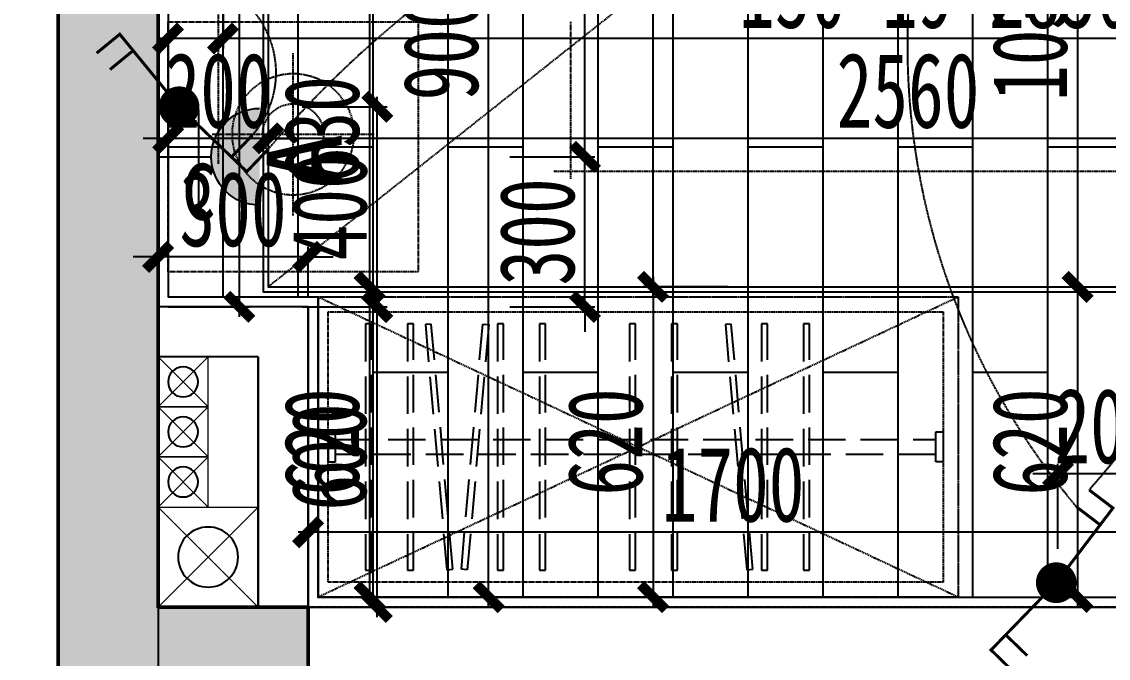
# Model space of a CAD drawing. Extents: x -255202 to 66368, y -6372500 to 603.
# Drawn here: x 58272 to 60446, y -3257189 to -3255917 of the extents above; entities that cross this region are included whole.
import ezdxf
from ezdxf.enums import TextEntityAlignment as Align

# ---------------------------------------------------------------- set-up
doc = ezdxf.new("R2010")
doc.units = 0
doc.header["$LTSCALE"] = 10
doc.header["$MEASUREMENT"] = 0
for name, pattern in [('$0$DASH', [0.35, 0.25, -0.1]), ('4-L5四联排模板图-3.000$0$HIDDEN', [0.375, 0.25, -0.125]), ('__DASH', [0.35, 0.25, -0.1]), ('CONTINOUS', [0]), ('DASH', [0.35, 0.25, -0.1]), ('HIDDEN', [0.375, 0.25, -0.125])]:
    doc.linetypes.add(name, pattern=pattern)
for name, color, linetype, lineweight in [('4-L四联排墙柱-0.050~屋面sc$0$G1-Hatch_T-WALL', 253, 'Continuous', 13), ('5-L8五联排-墙柱-6.000~-0.050sc$0$G2-Wall', 61, 'Continuous', 50), ('改BL1~2D$0$GPS-辅助', 252, 'Continuous', 18)]:
    doc.layers.add(name, color=color, linetype=linetype, lineweight=lineweight)
for name, color, linetype in [('A-HACH（图案填充）', 8, 'Continuous'), ('A-WALL-stru（结构墙柱）', 10, 'Continuous'), ('A-WALL（砌体墙）', 7, 'Continuous'), ('A-墙体完成面', 15, 'Continuous'), ('A-建筑墙体', 255, 'Continuous'), ('D-地面材料', 250, 'Continuous'), ('DIM-地面材质放线', 149, 'Continuous'), ('DIM-开关定位', 149, 'Continuous'), ('DIM-插座定位', 146, 'Continuous'), ('DIM-灯具定位', 149, 'Continuous'), ('DIM_LEAD', 3, 'Continuous'), ('E-开关示意', 34, 'Continuous'), ('E-插座示意', 34, 'Continuous'), ('G-BEAM', 4, 'DASH'), ('G-BEAM_CON', 4, 'Continuous'), ('G-WALL', 50, 'Continuous'), ('G-WALL_HATCH', 33, 'Continuous'), ('J-平面活动家具', 33, 'HIDDEN'), ('J-活动全高家具', 33, 'Continuous'), ('T-天花造型', 45, 'Continuous'), ('墙体定位图', 7, 'Continuous'), ('天花布置图', 7, 'Continuous'), ('改BL1~2D$0$A-EQU-water(水留洞及注释)', 140, 'Continuous')]:
    doc.layers.add(name, color=color, linetype=linetype)
doc.layers.add('改BL1~2D$0$-GPS-辅助', color=252, linetype='Continuous', lineweight=18, plot=False)
doc.styles.add('宋体', font='', dxfattribs={"width": 0.8})
doc.styles.add('样式222', font='', dxfattribs={"width": 0.7})
doc.styles.get('宋体').set_extended_font_data('STXihei')
doc.styles.get('样式222').set_extended_font_data('STXihei')
doc.dimstyles.new('DK-50', dxfattribs={"dimscale": 50, "dimtxt": 3, "dimasz": 1, "dimexe": 0.4, "dimexo": 0.4, "dimgap": 0.4, "dimtad": 1, "dimtoh": 1, "dimdec": 0, "dimrnd": 5, "dimdsep": 46, "dimtxsty": '样式222', "dimblk": 'ARCHTICK', "dimcen": 3, "dimdle": 0.4, "dimclrd": 149, "dimclre": 149, "dimclrt": 149, "dimadec": 0, "dimazin": 0, "dimtfac": 1, "dimtdec": 0, "dimtix": 1, "dimtmove": 2, "dimatfit": 3, "dimldrblk": 'ARCHTICK', "dimfxl": 3, "dimfxlon": 1, "dimtvp": 1, "dimtolj": 1, "dimtzin": 0, "dimarcsym": 0})

# ---------------------------------------------------------------- blocks, each defined once
blk = doc.blocks.new('_ArchTick')
at = {"color": 0, "linetype": 'ByBlock', "const_width": 0.4}
blk.add_lwpolyline([(-0.5, -0.5), (0.5, 0.5)], dxfattribs=at)
blk = doc.blocks.new('*D115')
at = {"layer": 'Defpoints', "color": 0, "transparency": 16777216}
for p in [(58545.1, -3256187), (59398.8, -3256187), (58845.1, -3256487)]:
    blk.add_point(p, dxfattribs=at)
at = {"layer": 'DIM-插座定位', "color": 149, "lineweight": -2, "transparency": 16777216}
for p, q in [((59398.8, -3256187), (59398.8, -3256137)), ((59248.8, -3256187), (59418.8, -3256187)), ((59398.8, -3256487), (59398.8, -3256187)), ((59248.8, -3256487), (59418.8, -3256487)), ((59398.8, -3256487), (59398.8, -3256537))]:
    blk.add_line(p, q, dxfattribs=at)
at = {"layer": 'DIM-插座定位', "color": 149, "lineweight": -2, "transparency": 16777216, "xscale": 50, "yscale": 50, "zscale": 50}
for p, rotation in [((59398.8, -3256187), 270), ((59398.8, -3256487), 90)]:
    blk.add_blockref('_ArchTick', p, dxfattribs=dict(at, rotation=rotation))
at = {"layer": 'DIM-插座定位', "color": 149, "transparency": 16777216, "insert": (59303.8, -3256337), "char_height": 150, "attachment_point": 5, "rotation": 90, "style": '样式222'}
blk.add_mtext('\\A1;300', dxfattribs=at)
blk = doc.blocks.new('*D116')
at = {"layer": 'Defpoints', "color": 0, "transparency": 16777216}
for p in [(58545.1, -3254087), (59398.8, -3254087), (58545.1, -3256187)]:
    blk.add_point(p, dxfattribs=at)
at = {"layer": 'DIM-插座定位', "color": 149, "lineweight": -2, "transparency": 16777216}
for p, q in [((59398.8, -3256207), (59398.8, -3254067)), ((59248.8, -3254087), (59418.8, -3254087)), ((59248.8, -3256187), (59418.8, -3256187))]:
    blk.add_line(p, q, dxfattribs=at)
at = {"layer": 'DIM-插座定位', "color": 149, "lineweight": -2, "transparency": 16777216, "xscale": 50, "yscale": 50, "zscale": 50}
for p, rotation in [((59398.8, -3254087), 90), ((59398.8, -3256187), 270)]:
    blk.add_blockref('_ArchTick', p, dxfattribs=dict(at, rotation=rotation))
at = {"layer": 'DIM-插座定位', "color": 149, "transparency": 16777216, "insert": (59303.8, -3255137), "char_height": 150, "attachment_point": 5, "rotation": 90, "style": '样式222'}
blk.add_mtext('\\A1;2100', dxfattribs=at)
blk = doc.blocks.new('A$C575336CE')
h = blk.add_hatch(color=0)
edge = h.paths.add_edge_path()
edge.add_line((1.41, 90.28), (87.41, 90.28))
edge.add_ellipse((44.41, 90.28), major_axis=(-30.41, 30.41), ratio=1, start_angle=45, end_angle=225, ccw=False)
at = {"color": 0}
for p, q in [((44.41, 0), (44.41, 47.28)), ((0, 36.19), (86, 36.19))]:
    blk.add_line(p, q, dxfattribs=at)
blk.add_arc((44.41, 90.28), 43, 180, 0, dxfattribs=at)
at = {"color": 0, "style": '宋体'}
blk.add_attdef('S', text='', height=84, dxfattribs=at).set_placement((102.58, 76.12), align=Align.BOTTOM_CENTER)
blk = doc.blocks.new('A$C74114AF8')
at = {"layer": 'A-HACH（图案填充）'}
blk.add_hatch(color=256, dxfattribs=at).paths.add_polyline_path([(6000, 8100), (6000, 10200), (5800, 10200), (5800, 8100), (5800, 8100), (5800, 7900), (6300, 7900), (6300, 8100)])
at = {"layer": 'A-WALL-stru（结构墙柱）', "color": 0}
for p, q in [((5800, 10200), (5800, 8100)), ((6000, 8100), (6000, 10200)), ((6300, 8100), (6000, 8100)), ((6300, 7900), (6300, 8100))]:
    blk.add_line(p, q, dxfattribs=at)
blk = doc.blocks.new('*U23')
at = {"layer": 'J-活动全高家具', "linetype": 'ByBlock', "ltscale": 25}
for points in [[(62.5, -205), (72.5, -205), (72.5, 205), (62.5, 205)], [(132.5, -205), (142.5, -205), (142.5, 205), (132.5, 205)], [(197.9, -204.7), (207.8, -203.8), (172.1, 204.7), (162.2, 203.8)], [(232.1, -204.7), (222.2, -203.8), (257.9, 204.7), (267.8, 203.8)], [(282.5, -205), (292.5, -205), (292.5, 205), (282.5, 205)], [(352.5, -205), (362.5, -205), (362.5, 205), (352.5, 205)], [(502.5, -205), (512.5, -205), (512.5, 205), (502.5, 205)], [(572.5, -205), (582.5, -205), (582.5, 205), (572.5, 205)], [(697.9, -204.7), (707.8, -203.8), (672.1, 204.7), (662.2, 203.8)], [(722.5, -205), (732.5, -205), (732.5, 205), (722.5, 205)], [(792.5, -205), (802.5, -205), (802.5, 205), (792.5, 205)], [(0, -25), (12.5, -25), (12.5, 25), (0, 25)], [(1025.5, -25), (1013, -25), (1013, 25), (1025.5, 25)]]:
    blk.add_lwpolyline(points, close=True, dxfattribs=at)
for points in [[(12.5, 12.5), (1013, 12.5)], [(1013, -12.5), (12.5, -12.5)]]:
    blk.add_lwpolyline(points, dxfattribs=at)
blk = doc.blocks.new('*D320')
at = {"layer": 'Defpoints', "color": 0, "transparency": 16777216}
for p in [(60345.1, -3256820.8), (60545.1, -3257087), (60345.1, -3257187)]:
    blk.add_point(p, dxfattribs=at)
at = {"layer": 'DIM-开关定位', "color": 149, "lineweight": -2, "transparency": 16777216}
for p, q in [((60345.1, -3256820.8), (60295.1, -3256820.8)), ((60345.1, -3256970.8), (60345.1, -3256800.8)), ((60545.1, -3256820.8), (60345.1, -3256820.8)), ((60545.1, -3256970.8), (60545.1, -3256800.8)), ((60545.1, -3256820.8), (60595.1, -3256820.8))]:
    blk.add_line(p, q, dxfattribs=at)
at = {"layer": 'DIM-开关定位', "color": 149, "lineweight": -2, "transparency": 16777216, "xscale": 50, "yscale": 50, "zscale": 50}
blk.add_blockref('_ArchTick', (60345.1, -3256820.8), dxfattribs=at)
at = {"layer": 'DIM-开关定位', "color": 149, "lineweight": -2, "transparency": 16777216, "xscale": 50, "yscale": 50, "zscale": 50, "rotation": 180}
blk.add_blockref('_ArchTick', (60545.1, -3256820.8), dxfattribs=at)
at = {"layer": 'DIM-开关定位', "color": 149, "transparency": 16777216, "insert": (60445.1, -3256725.8), "char_height": 150, "attachment_point": 5, "style": '样式222'}
blk.add_mtext('\\A1;200', dxfattribs=at)
blk = doc.blocks.new('fgdgdgd')
at = {"layer": '4-L四联排墙柱-0.050~屋面sc$0$G1-Hatch_T-WALL', "linetype": 'CONTINOUS'}
h = blk.add_hatch(color=256, dxfattribs=at)
h.dxf.hatch_style = 1
h.paths.add_polyline_path([(161852.6, 67024.8), (162152.6, 67024.8), (162152.6, 67224.8), (161852.6, 67224.8), (161852.6, 69324.8), (161652.6, 69324.8), (161652.6, 67224.8), (161652.6, 67224.8), (161652.6, 67024.8)])
at = {"layer": 'G-WALL_HATCH'}
h = blk.add_hatch(color=256, dxfattribs=at)
h.dxf.hatch_style = 1
h.paths.add_polyline_path([(161852.6, 67024.8), (162152.6, 67024.8), (162152.6, 67224.8), (161852.6, 67224.8), (161852.6, 69324.8), (161652.6, 69324.8), (161652.6, 67224.8), (161652.6, 67224.8), (161652.6, 67024.8)])
at = {"layer": '5-L8五联排-墙柱-6.000~-0.050sc$0$G2-Wall'}
blk.add_lwpolyline([(161852.6, 67024.8), (162152.6, 67024.8), (162152.6, 67224.8), (161852.6, 67224.8), (161852.6, 69324.8), (161652.6, 69324.8), (161652.6, 67224.8), (161652.6, 67224.8), (161652.6, 67024.8)], close=True, dxfattribs=at)
at = {"layer": 'G-BEAM'}
blk.add_line((167452.6, 67224.8), (162152.6, 67224.8), dxfattribs=at)
at = {"layer": 'G-WALL'}
blk.add_lwpolyline([(161852.6, 67024.8), (162152.6, 67024.8), (162152.6, 67224.8), (161852.6, 67224.8), (161852.6, 69324.8), (161652.6, 69324.8), (161652.6, 67224.8), (161652.6, 67224.8), (161652.6, 67024.8)], close=True, dxfattribs=at)
blk = doc.blocks.new('*D403')
at = {"layer": 'Defpoints', "color": 0, "transparency": 16777216}
for p in [(58655.1, -3255818.1), (58818, -3256447), (58968, -3256447)]:
    blk.add_point(p, dxfattribs=at)
at = {"layer": 'DIM-灯具定位', "color": 149, "lineweight": -2, "transparency": 16777216}
for p, q in [((58968, -3255798.1), (58968, -3256467)), ((58818, -3255818.1), (58988, -3255818.1)), ((58838, -3256447), (58988, -3256447))]:
    blk.add_line(p, q, dxfattribs=at)
at = {"layer": 'DIM-灯具定位', "color": 149, "lineweight": -2, "transparency": 16777216, "xscale": 50, "yscale": 50, "zscale": 50}
for p, rotation in [((58968, -3255818.1), 90), ((58968, -3256447), 270)]:
    blk.add_blockref('_ArchTick', p, dxfattribs=dict(at, rotation=rotation))
at = {"layer": 'DIM-灯具定位', "color": 149, "transparency": 16777216, "insert": (58873, -3256132.6), "char_height": 150, "attachment_point": 5, "rotation": 90, "style": '样式222'}
blk.add_mtext('\\A1;630', dxfattribs=at)
blk = doc.blocks.new('*D404')
at = {"layer": 'Defpoints', "color": 0, "transparency": 16777216}
for p in [(58818, -3256447), (58864.9, -3257067), (58968, -3257067)]:
    blk.add_point(p, dxfattribs=at)
at = {"layer": 'DIM-灯具定位', "color": 149, "lineweight": -2, "transparency": 16777216}
for p, q in [((58968, -3256427), (58968, -3257087)), ((58838, -3256447), (58988, -3256447)), ((58884.9, -3257067), (58988, -3257067))]:
    blk.add_line(p, q, dxfattribs=at)
at = {"layer": 'DIM-灯具定位', "color": 149, "lineweight": -2, "transparency": 16777216, "xscale": 50, "yscale": 50, "zscale": 50}
for p, rotation in [((58968, -3256447), 90), ((58968, -3257067), 270)]:
    blk.add_blockref('_ArchTick', p, dxfattribs=dict(at, rotation=rotation))
at = {"layer": 'DIM-灯具定位', "color": 149, "transparency": 16777216, "insert": (58873, -3256757), "char_height": 150, "attachment_point": 5, "rotation": 90, "style": '样式222'}
blk.add_mtext('\\A1;620', dxfattribs=at)
blk = doc.blocks.new('*D406')
at = {"layer": 'Defpoints', "color": 0, "transparency": 16777216}
for p in [(60032.3, -3255418.1), (60032.3, -3256447), (60384.2, -3256447)]:
    blk.add_point(p, dxfattribs=at)
at = {"layer": 'DIM-灯具定位', "color": 149, "lineweight": -2, "transparency": 16777216}
for p, q in [((60384.2, -3255398.1), (60384.2, -3256467)), ((60234.2, -3255418.1), (60404.2, -3255418.1)), ((60234.2, -3256447), (60404.2, -3256447))]:
    blk.add_line(p, q, dxfattribs=at)
at = {"layer": 'DIM-灯具定位', "color": 149, "lineweight": -2, "transparency": 16777216, "xscale": 50, "yscale": 50, "zscale": 50}
for p, rotation in [((60384.2, -3255418.1), 90), ((60384.2, -3256447), 270)]:
    blk.add_blockref('_ArchTick', p, dxfattribs=dict(at, rotation=rotation))
at = {"layer": 'DIM-灯具定位', "color": 149, "transparency": 16777216, "insert": (60289.2, -3255932.6), "char_height": 150, "attachment_point": 5, "rotation": 90, "style": '样式222'}
blk.add_mtext('\\A1;1030', dxfattribs=at)
blk = doc.blocks.new('*D407')
at = {"layer": 'Defpoints', "color": 0, "transparency": 16777216}
for p in [(60032.3, -3256447), (60227.3, -3257067), (60384.2, -3257067)]:
    blk.add_point(p, dxfattribs=at)
at = {"layer": 'DIM-灯具定位', "color": 149, "lineweight": -2, "transparency": 16777216}
for p, q in [((60384.2, -3256427), (60384.2, -3257087)), ((60234.2, -3256447), (60404.2, -3256447)), ((60247.3, -3257067), (60404.2, -3257067))]:
    blk.add_line(p, q, dxfattribs=at)
at = {"layer": 'DIM-灯具定位', "color": 149, "lineweight": -2, "transparency": 16777216, "xscale": 50, "yscale": 50, "zscale": 50}
for p, rotation in [((60384.2, -3256447), 90), ((60384.2, -3257067), 270)]:
    blk.add_blockref('_ArchTick', p, dxfattribs=dict(at, rotation=rotation))
at = {"layer": 'DIM-灯具定位', "color": 149, "transparency": 16777216, "insert": (60289.2, -3256757), "char_height": 150, "attachment_point": 5, "rotation": 90, "style": '样式222'}
blk.add_mtext('\\A1;620', dxfattribs=at)
blk = doc.blocks.new('*U194')
at = {"color": 0, "const_width": 0.15}
for points in [[(0, 0.783), (0, 4.692), (1.496, 4.692)], [(0, 3.634), (1.496, 3.634)]]:
    blk.add_lwpolyline(points, dxfattribs=at)
at = {"const_width": 1.019}
blk.add_lwpolyline([(0, -0.51, 1), (0, 0.51, 1)], format="xyb", close=True, dxfattribs=at)
blk = doc.blocks.new('*D418')
at = {"layer": 'Defpoints', "color": 0, "transparency": 16777216}
for p in [(58272.3, -3256087), (58983.5, -3256087), (58672.3, -3256487)]:
    blk.add_point(p, dxfattribs=at)
at = {"layer": 'DIM-开关定位', "color": 149, "lineweight": -2, "transparency": 16777216}
for p, q in [((58983.5, -3256507), (58983.5, -3256067)), ((58833.5, -3256087), (59003.5, -3256087)), ((58833.5, -3256487), (59003.5, -3256487))]:
    blk.add_line(p, q, dxfattribs=at)
at = {"layer": 'DIM-开关定位', "color": 149, "lineweight": -2, "transparency": 16777216, "xscale": 50, "yscale": 50, "zscale": 50}
for p, rotation in [((58983.5, -3256087), 90), ((58983.5, -3256487), 270)]:
    blk.add_blockref('_ArchTick', p, dxfattribs=dict(at, rotation=rotation))
at = {"layer": 'DIM-开关定位', "color": 149, "transparency": 16777216, "insert": (58888.5, -3256287), "char_height": 150, "attachment_point": 5, "rotation": 90, "style": '样式222'}
blk.add_mtext('\\A1;400', dxfattribs=at)
blk = doc.blocks.new('*D516')
at = {"layer": 'Defpoints', "color": 0, "transparency": 16777216}
for p in [(58675.1, -3255717.3), (61525.1, -3255717.3), (58675.1, -3255950.5)]:
    blk.add_point(p, dxfattribs=at)
at = {"layer": 'DIM-地面材质放线', "color": 149, "lineweight": -2, "transparency": 16777216}
for p, q in [((58675.1, -3255800.5), (58675.1, -3255970.5)), ((61525.1, -3255800.5), (61525.1, -3255970.5)), ((61545.1, -3255950.5), (58655.1, -3255950.5))]:
    blk.add_line(p, q, dxfattribs=at)
at = {"layer": 'DIM-地面材质放线', "color": 149, "lineweight": -2, "transparency": 16777216, "xscale": 50, "yscale": 50, "zscale": 50, "rotation": 180}
blk.add_blockref('_ArchTick', (58675.1, -3255950.5), dxfattribs=at)
at = {"layer": 'DIM-地面材质放线', "color": 149, "lineweight": -2, "transparency": 16777216, "xscale": 50, "yscale": 50, "zscale": 50}
blk.add_blockref('_ArchTick', (61525.1, -3255950.5), dxfattribs=at)
at = {"layer": 'DIM-地面材质放线', "color": 149, "transparency": 16777216, "insert": (60100.1, -3255855.5), "char_height": 150, "attachment_point": 5, "style": '样式222'}
blk.add_mtext('\\A1;150*19=2850', dxfattribs=at)
blk = doc.blocks.new('*D517')
at = {"layer": 'Defpoints', "color": 0, "transparency": 16777216}
for p in [(58675.1, -3255717.3), (58565.1, -3255796), (58565.1, -3255950.5)]:
    blk.add_point(p, dxfattribs=at)
at = {"layer": 'DIM-地面材质放线', "color": 149, "lineweight": -2, "transparency": 16777216}
for p, q in [((58675.1, -3255800.5), (58675.1, -3255970.5)), ((58565.1, -3255816), (58565.1, -3255970.5)), ((58695.1, -3255950.5), (58545.1, -3255950.5))]:
    blk.add_line(p, q, dxfattribs=at)
at = {"layer": 'DIM-地面材质放线', "color": 149, "lineweight": -2, "transparency": 16777216, "xscale": 50, "yscale": 50, "zscale": 50, "rotation": 180}
blk.add_blockref('_ArchTick', (58565.1, -3255950.5), dxfattribs=at)
at = {"layer": 'DIM-地面材质放线', "color": 149, "lineweight": -2, "transparency": 16777216, "xscale": 50, "yscale": 50, "zscale": 50}
blk.add_blockref('_ArchTick', (58675.1, -3255950.5), dxfattribs=at)
at = {"layer": 'DIM-地面材质放线', "color": 149, "transparency": 16777216, "insert": (58741.2, -3255824.5), "char_height": 150, "attachment_point": 5, "style": '样式222'}
blk.add_mtext('\\A1;110', dxfattribs=at)
blk = doc.blocks.new('*D518')
at = {"layer": 'Defpoints', "color": 0, "transparency": 16777216}
for p in [(59206.3, -3254367.3), (59514.8, -3254367.3), (59514.8, -3257067)]:
    blk.add_point(p, dxfattribs=at)
at = {"layer": 'DIM-地面材质放线', "color": 149, "lineweight": -2, "transparency": 16777216}
for p, q in [((59206.3, -3257087), (59206.3, -3254347.3)), ((59356.3, -3254367.3), (59186.3, -3254367.3)), ((59356.3, -3257067), (59186.3, -3257067))]:
    blk.add_line(p, q, dxfattribs=at)
at = {"layer": 'DIM-地面材质放线', "color": 149, "lineweight": -2, "transparency": 16777216, "xscale": 50, "yscale": 50, "zscale": 50}
for p, rotation in [((59206.3, -3254367.3), 90), ((59206.3, -3257067), 270)]:
    blk.add_blockref('_ArchTick', p, dxfattribs=dict(at, rotation=rotation))
at = {"layer": 'DIM-地面材质放线', "color": 149, "transparency": 16777216, "insert": (59111.3, -3255717.2), "char_height": 150, "attachment_point": 5, "rotation": 90, "style": '样式222'}
blk.add_mtext('\\A1;900*3=2700', dxfattribs=at)
blk = doc.blocks.new('*D685')
at = {"layer": 'Defpoints', "color": 0, "transparency": 16777216}
for p in [(59145.1, 0), (59145.1, 0), (62145.1, -3265087)]:
    blk.add_point(p, dxfattribs=at)
at = {"layer": '墙体定位图', "color": 149, "lineweight": -2, "transparency": 16777216}
for p, q in [((62165.1, 0), (59125.1, 0)), ((59145.1, 0), (59145.1, 20)), ((62145.1, -150), (62145.1, 20))]:
    blk.add_line(p, q, dxfattribs=at)
at = {"layer": '墙体定位图', "color": 149, "lineweight": -2, "transparency": 16777216, "xscale": 50, "yscale": 50, "zscale": 50, "rotation": 180}
blk.add_blockref('_ArchTick', (59145.1, 0), dxfattribs=at)
at = {"layer": '墙体定位图', "color": 149, "lineweight": -2, "transparency": 16777216, "xscale": 50, "yscale": 50, "zscale": 50}
blk.add_blockref('_ArchTick', (62145.1, 0), dxfattribs=at)
at = {"layer": '墙体定位图', "color": 149, "transparency": 16777216, "insert": (60645.1, 95), "char_height": 150, "attachment_point": 5, "style": '样式222'}
blk.add_mtext('\\A1;3000', dxfattribs=at)
blk = doc.blocks.new('*D686')
at = {"layer": 'Defpoints', "color": 0, "transparency": 16777216}
for p in [(58545.1, 0), (59145.1, 0), (58545.1, -3265087)]:
    blk.add_point(p, dxfattribs=at)
at = {"layer": '墙体定位图', "color": 149, "lineweight": -2, "transparency": 16777216}
for p, q in [((59165.1, 0), (58525.1, 0)), ((58545.1, -150), (58545.1, 20)), ((59145.1, 0), (59145.1, 20))]:
    blk.add_line(p, q, dxfattribs=at)
at = {"layer": '墙体定位图', "color": 149, "lineweight": -2, "transparency": 16777216, "xscale": 50, "yscale": 50, "zscale": 50, "rotation": 180}
blk.add_blockref('_ArchTick', (58545.1, 0), dxfattribs=at)
at = {"layer": '墙体定位图', "color": 149, "lineweight": -2, "transparency": 16777216, "xscale": 50, "yscale": 50, "zscale": 50}
blk.add_blockref('_ArchTick', (59145.1, 0), dxfattribs=at)
at = {"layer": '墙体定位图', "color": 149, "transparency": 16777216, "insert": (58845.1, 95), "char_height": 150, "attachment_point": 5, "style": '样式222'}
blk.add_mtext('\\A1;600', dxfattribs=at)
blk = doc.blocks.new('*D718')
at = {"layer": 'Defpoints', "color": 0, "transparency": 16777216}
for p in [(58845.1, -3256937.5), (58845.1, -3257087), (60545.1, -3257087)]:
    blk.add_point(p, dxfattribs=at)
at = {"layer": '墙体定位图', "color": 149, "lineweight": -2, "transparency": 16777216}
for p, q in [((58845.1, -3257067), (58845.1, -3256917.5)), ((60545.1, -3257067), (60545.1, -3256917.5)), ((60565.1, -3256937.5), (58825.1, -3256937.5))]:
    blk.add_line(p, q, dxfattribs=at)
at = {"layer": '墙体定位图', "color": 149, "lineweight": -2, "transparency": 16777216, "xscale": 50, "yscale": 50, "zscale": 50, "rotation": 180}
blk.add_blockref('_ArchTick', (58845.1, -3256937.5), dxfattribs=at)
at = {"layer": '墙体定位图', "color": 149, "lineweight": -2, "transparency": 16777216, "xscale": 50, "yscale": 50, "zscale": 50}
blk.add_blockref('_ArchTick', (60545.1, -3256937.5), dxfattribs=at)
at = {"layer": '墙体定位图', "color": 149, "transparency": 16777216, "insert": (59695.1, -3256842.5), "char_height": 150, "attachment_point": 5, "style": '样式222'}
blk.add_mtext('\\A1;1700', dxfattribs=at)
blk = doc.blocks.new('*D719')
at = {"layer": 'Defpoints', "color": 0, "transparency": 16777216}
for p in [(58845.1, -3256487), (58845.1, -3257087), (58982.7, -3257087)]:
    blk.add_point(p, dxfattribs=at)
at = {"layer": '墙体定位图', "color": 149, "lineweight": -2, "transparency": 16777216}
for p, q in [((58982.7, -3256467), (58982.7, -3257107)), ((58865.1, -3256487), (59002.7, -3256487)), ((58865.1, -3257087), (59002.7, -3257087))]:
    blk.add_line(p, q, dxfattribs=at)
at = {"layer": '墙体定位图', "color": 149, "lineweight": -2, "transparency": 16777216, "xscale": 50, "yscale": 50, "zscale": 50}
for p, rotation in [((58982.7, -3256487), 90), ((58982.7, -3257087), 270)]:
    blk.add_blockref('_ArchTick', p, dxfattribs=dict(at, rotation=rotation))
at = {"layer": '墙体定位图', "color": 149, "transparency": 16777216, "insert": (58887.7, -3256787), "char_height": 150, "attachment_point": 5, "rotation": 90, "style": '样式222'}
blk.add_mtext('\\A1;600', dxfattribs=at)
blk = doc.blocks.new('*D720')
at = {"layer": 'Defpoints', "color": 0, "transparency": 16777216}
for p in [(58545.1, -3256387), (58545.1, -3256487), (58845.1, -3256487)]:
    blk.add_point(p, dxfattribs=at)
at = {"layer": '墙体定位图', "color": 149, "lineweight": -2, "transparency": 16777216}
for p, q in [((58545.1, -3256387), (58495.1, -3256387)), ((58545.1, -3256467), (58545.1, -3256367)), ((58845.1, -3256387), (58545.1, -3256387)), ((58845.1, -3256467), (58845.1, -3256367)), ((58845.1, -3256387), (58895.1, -3256387))]:
    blk.add_line(p, q, dxfattribs=at)
at = {"layer": '墙体定位图', "color": 149, "lineweight": -2, "transparency": 16777216, "xscale": 50, "yscale": 50, "zscale": 50}
blk.add_blockref('_ArchTick', (58545.1, -3256387), dxfattribs=at)
at = {"layer": '墙体定位图', "color": 149, "lineweight": -2, "transparency": 16777216, "xscale": 50, "yscale": 50, "zscale": 50, "rotation": 180}
blk.add_blockref('_ArchTick', (58845.1, -3256387), dxfattribs=at)
at = {"layer": '墙体定位图', "color": 149, "transparency": 16777216, "insert": (58695.1, -3256292), "char_height": 150, "attachment_point": 5, "style": '样式222'}
blk.add_mtext('\\A1;300', dxfattribs=at)
blk = doc.blocks.new('*D721')
at = {"layer": 'Defpoints', "color": 0, "transparency": 16777216}
for p in [(58545.1, -3253787), (58707.7, -3253787), (58545.1, -3256487)]:
    blk.add_point(p, dxfattribs=at)
at = {"layer": '墙体定位图', "color": 149, "lineweight": -2, "transparency": 16777216}
for p, q in [((58707.7, -3256507), (58707.7, -3253767)), ((58565.1, -3253787), (58727.7, -3253787)), ((58565.1, -3256487), (58727.7, -3256487))]:
    blk.add_line(p, q, dxfattribs=at)
at = {"layer": '墙体定位图', "color": 149, "lineweight": -2, "transparency": 16777216, "xscale": 50, "yscale": 50, "zscale": 50}
for p, rotation in [((58707.7, -3253787), 90), ((58707.7, -3256487), 270)]:
    blk.add_blockref('_ArchTick', p, dxfattribs=dict(at, rotation=rotation))
at = {"layer": '墙体定位图', "color": 149, "transparency": 16777216, "insert": (58612.7, -3255137), "char_height": 150, "attachment_point": 5, "rotation": 90, "style": '样式222'}
blk.add_mtext('\\A1;2700', dxfattribs=at)
blk = doc.blocks.new('*D869')
at = {"layer": 'Defpoints', "color": 0, "transparency": 16777216}
for p in [(59823.8, -3256447), (59535.1, -3257067), (59899.6, -3257067)]:
    blk.add_point(p, dxfattribs=at)
at = {"layer": '天花布置图', "color": 149, "lineweight": -2, "transparency": 16777216}
for p, q in [((59535.1, -3256427), (59535.1, -3257087)), ((59685.1, -3256447), (59515.1, -3256447)), ((59685.1, -3257067), (59515.1, -3257067))]:
    blk.add_line(p, q, dxfattribs=at)
at = {"layer": '天花布置图', "color": 149, "lineweight": -2, "transparency": 16777216, "xscale": 50, "yscale": 50, "zscale": 50}
for p, rotation in [((59535.1, -3256447), 90), ((59535.1, -3257067), 270)]:
    blk.add_blockref('_ArchTick', p, dxfattribs=dict(at, rotation=rotation))
at = {"layer": '天花布置图', "color": 149, "transparency": 16777216, "insert": (59440.1, -3256757), "char_height": 150, "attachment_point": 5, "rotation": 90, "style": '样式222'}
blk.add_mtext('\\A1;620', dxfattribs=at)
blk = doc.blocks.new('*D870')
at = {"layer": 'Defpoints', "color": 0, "transparency": 16777216}
for p in [(59535.1, -3254427), (59755.6, -3254427), (59748.8, -3256447)]:
    blk.add_point(p, dxfattribs=at)
at = {"layer": '天花布置图', "color": 149, "lineweight": -2, "transparency": 16777216}
for p, q in [((59535.1, -3256467), (59535.1, -3254407)), ((59685.1, -3254427), (59515.1, -3254427)), ((59685.1, -3256447), (59515.1, -3256447))]:
    blk.add_line(p, q, dxfattribs=at)
at = {"layer": '天花布置图', "color": 149, "lineweight": -2, "transparency": 16777216, "xscale": 50, "yscale": 50, "zscale": 50}
for p, rotation in [((59535.1, -3254427), 90), ((59535.1, -3256447), 270)]:
    blk.add_blockref('_ArchTick', p, dxfattribs=dict(at, rotation=rotation))
at = {"layer": '天花布置图', "color": 149, "transparency": 16777216, "insert": (59440.1, -3255437), "char_height": 150, "attachment_point": 5, "rotation": 90, "style": '样式222'}
blk.add_mtext('\\A1;2020', dxfattribs=at)
blk = doc.blocks.new('*D873')
at = {"layer": 'Defpoints', "color": 0, "transparency": 16777216}
for p in [(58765.1, -3256124.6), (58765.1, -3256150.2), (61325.1, -3256150.2)]:
    blk.add_point(p, dxfattribs=at)
at = {"layer": '天花布置图', "color": 149, "lineweight": -2, "transparency": 16777216}
for p, q in [((58765.1, -3256144.6), (58765.1, -3256170.2)), ((61325.1, -3256150.2), (61325.1, -3256130.2)), ((61345.1, -3256150.2), (58745.1, -3256150.2))]:
    blk.add_line(p, q, dxfattribs=at)
at = {"layer": '天花布置图', "color": 149, "lineweight": -2, "transparency": 16777216, "xscale": 50, "yscale": 50, "zscale": 50, "rotation": 180}
blk.add_blockref('_ArchTick', (58765.1, -3256150.2), dxfattribs=at)
at = {"layer": '天花布置图', "color": 149, "lineweight": -2, "transparency": 16777216, "xscale": 50, "yscale": 50, "zscale": 50}
blk.add_blockref('_ArchTick', (61325.1, -3256150.2), dxfattribs=at)
at = {"layer": '天花布置图', "color": 149, "transparency": 16777216, "insert": (60045.1, -3256055.2), "char_height": 150, "attachment_point": 5, "style": '样式222'}
blk.add_mtext('\\A1;2560', dxfattribs=at)
blk = doc.blocks.new('*D874')
at = {"layer": 'Defpoints', "color": 0, "transparency": 16777216}
for p in [(58765.1, -3256124.6), (58565.1, -3256150.2), (58565.1, -3256150.2)]:
    blk.add_point(p, dxfattribs=at)
at = {"layer": '天花布置图', "color": 149, "lineweight": -2, "transparency": 16777216}
for p, q in [((58565.1, -3256150.2), (58565.1, -3256130.2)), ((58765.1, -3256144.6), (58765.1, -3256170.2)), ((58565.1, -3256150.2), (58515.1, -3256150.2)), ((58765.1, -3256150.2), (58565.1, -3256150.2)), ((58765.1, -3256150.2), (58815.1, -3256150.2))]:
    blk.add_line(p, q, dxfattribs=at)
at = {"layer": '天花布置图', "color": 149, "lineweight": -2, "transparency": 16777216, "xscale": 50, "yscale": 50, "zscale": 50}
blk.add_blockref('_ArchTick', (58565.1, -3256150.2), dxfattribs=at)
at = {"layer": '天花布置图', "color": 149, "lineweight": -2, "transparency": 16777216, "xscale": 50, "yscale": 50, "zscale": 50, "rotation": 180}
blk.add_blockref('_ArchTick', (58765.1, -3256150.2), dxfattribs=at)
at = {"layer": '天花布置图', "color": 149, "transparency": 16777216, "insert": (58665.1, -3256055.2), "char_height": 150, "attachment_point": 5, "style": '样式222'}
blk.add_mtext('\\A1;200', dxfattribs=at)
blk = doc.blocks.new('改BL1~2D$0$A$C0B5C7788')
at = {"layer": '改BL1~2D$0$GPS-辅助'}
for p, q in [((-100, 100), (100, -100)), ((100, 100), (-100, -100))]:
    blk.add_line(p, q, dxfattribs=at)
blk.add_lwpolyline([(-100, -100), (100, -100), (100, 100), (-100, 100)], close=True, dxfattribs=at)
blk = doc.blocks.new('A$C5D4042C0')
at = {"layer": '改BL1~2D$0$A-EQU-water(水留洞及注释)', "linetype": 'Continuous'}
for centre, radius in [((5950, 8450), 30), ((5950, 8350), 30), ((5950, 8250), 30), ((5900, 8100), 60)]:
    blk.add_circle(centre, radius, dxfattribs=at)
at = {"layer": '改BL1~2D$0$-GPS-辅助', "xscale": -0.5, "yscale": 0.5, "zscale": 0.5, "rotation": 359.9974983528217}
for p in [(5950, 8450), (5950, 8350), (5950, 8250)]:
    blk.add_blockref('改BL1~2D$0$A$C0B5C7788', p, dxfattribs=at)
at = {"layer": '改BL1~2D$0$-GPS-辅助'}
blk.add_blockref('改BL1~2D$0$A$C0B5C7788', (5900, 8100), dxfattribs=at)

msp = doc.modelspace()

# ---------------------------------------------------------------- linework, layer by layer
at = {"layer": 'A-WALL（砌体墙）'}
for p, q in [((58345.1, -3253587), (58345.1, -3256487)), ((58545.1, -3253787), (58545.1, -3256487)), ((58545.1, -3253787), (58545.1, -3256587)), ((58845.1, -3256487), (58545.1, -3256487)), ((58845.1, -3257187), (58845.1, -3256487)), ((58345.1, -3256587), (58345.1, -3257087)), ((58745.1, -3256587), (58545.1, -3256587)), ((58545.1, -3256587), (58545.1, -3257087)), ((58545.1, -3256587), (58545.1, -3257087)), ((58745.1, -3257087), (58745.1, -3256587)), ((58345.1, -3256887), (58345.1, -3257087)), ((58345.1, -3257087), (58345.1, -3260687)), ((58745.1, -3257087), (58545.1, -3257087)), ((58545.1, -3257087), (58545.1, -3260887)), ((58845.1, -3257087), (60545.1, -3257087))]:
    msp.add_line(p, q, dxfattribs=at)
at = {"layer": 'A-墙体完成面'}
msp.add_lwpolyline([(61445.7, -3257067), (61525.1, -3257067), (61525.1, -3253807), (58565.1, -3253807), (58565.1, -3256467), (58865.1, -3256467), (58865.1, -3257067), (58864.9, -3257067), (58865.1, -3257067), (60545.1, -3257067)], dxfattribs=at)
at = {"layer": 'A-建筑墙体', "linetype": 'Continuous'}
for p, q in [((58845, -3256487), (58545, -3256487)), ((58845, -3256487), (58845, -3257087)), ((58745, -3256587), (58545, -3256587)), ((58745, -3256587), (58745, -3257087))]:
    msp.add_line(p, q, dxfattribs=at)
at = {"layer": 'A-建筑墙体'}
for p in [(58545, -3256587), (58745, -3257087)]:
    msp.add_line(p, (58545, -3257087), dxfattribs=at)
at = {"layer": 'D-地面材料'}
for p, q in [((58675.1, -3256167.3), (58675.1, -3255267.3)), ((58825.1, -3256167.3), (58825.1, -3255267.3)), ((58975.1, -3256167.3), (58975.1, -3255267.3)), ((59125.1, -3256167.3), (59125.1, -3255267.3)), ((59275.1, -3256167.3), (59275.1, -3255267.3)), ((59425.1, -3256167.3), (59425.1, -3255267.3)), ((59575.1, -3256167.3), (59575.1, -3255267.3)), ((59725.1, -3256167.3), (59725.1, -3255267.3)), ((59875.1, -3256167.3), (59875.1, -3255267.3)), ((60025.1, -3256167.3), (60025.1, -3255267.3)), ((60175.1, -3256167.3), (60175.1, -3255267.3)), ((60325.1, -3256167.3), (60325.1, -3255267.3)), ((58675.1, -3256467), (58675.1, -3255717.3)), ((58825.1, -3256467), (58825.1, -3255717.3)), ((58975.1, -3256617.3), (58975.1, -3255717.3)), ((59125.1, -3256617.3), (59125.1, -3255717.3)), ((59275.1, -3256617.3), (59275.1, -3255717.3)), ((59425.1, -3256617.3), (59425.1, -3255717.3)), ((59575.1, -3256617.3), (59575.1, -3255717.3)), ((59725.1, -3256617.3), (59725.1, -3255717.3)), ((59875.1, -3256617.3), (59875.1, -3255717.3)), ((60025.1, -3256617.3), (60025.1, -3255717.3)), ((60175.1, -3256617.3), (60175.1, -3255717.3)), ((60325.1, -3256617.3), (60325.1, -3255717.3)), ((58565.1, -3256167.3), (58675.1, -3256167.3)), ((58565.1, -3256167.3), (58675.1, -3256167.3)), ((58675.1, -3256467), (58675.1, -3256167.3)), ((58825.1, -3256467), (58825.1, -3256167.3)), ((58825.1, -3256167.3), (58975.1, -3256167.3)), ((58825.1, -3256167.3), (58975.1, -3256167.3)), ((58975.1, -3257067), (58975.1, -3256167.3)), ((59125.1, -3257067), (59125.1, -3256167.3)), ((59125.1, -3256167.3), (59275.1, -3256167.3)), ((59125.1, -3256167.3), (59275.1, -3256167.3)), ((59275.1, -3257067), (59275.1, -3256167.3)), ((59425.1, -3257067), (59425.1, -3256167.3)), ((59425.1, -3256167.3), (59575.1, -3256167.3)), ((59425.1, -3256167.3), (59575.1, -3256167.3)), ((59575.1, -3257067), (59575.1, -3256167.3)), ((59725.1, -3257067), (59725.1, -3256167.3)), ((59725.1, -3256167.3), (59875.1, -3256167.3)), ((59725.1, -3256167.3), (59875.1, -3256167.3)), ((59875.1, -3257067), (59875.1, -3256167.3)), ((60025.1, -3257067), (60025.1, -3256167.3)), ((60025.1, -3256167.3), (60175.1, -3256167.3)), ((60025.1, -3256167.3), (60175.1, -3256167.3)), ((60175.1, -3257067), (60175.1, -3256167.3)), ((60325.1, -3257067), (60325.1, -3256167.3)), ((60325.1, -3256167.3), (60475.1, -3256167.3)), ((60325.1, -3256167.3), (60475.1, -3256167.3)), ((58975.1, -3256617.3), (59125.1, -3256617.3)), ((58975.1, -3257067), (58975.1, -3256617.3)), ((58975.1, -3256617.3), (59125.1, -3256617.3)), ((59125.1, -3257067), (59125.1, -3256617.3)), ((59275.1, -3256617.3), (59425.1, -3256617.3)), ((59275.1, -3257067), (59275.1, -3256617.3)), ((59275.1, -3256617.3), (59425.1, -3256617.3)), ((59425.1, -3257067), (59425.1, -3256617.3)), ((59575.1, -3256617.3), (59725.1, -3256617.3)), ((59575.1, -3257067), (59575.1, -3256617.3)), ((59575.1, -3256617.3), (59725.1, -3256617.3)), ((59725.1, -3257067), (59725.1, -3256617.3)), ((59875.1, -3256617.3), (60025.1, -3256617.3)), ((59875.1, -3257067), (59875.1, -3256617.3)), ((59875.1, -3256617.3), (60025.1, -3256617.3)), ((60025.1, -3257067), (60025.1, -3256617.3)), ((60175.1, -3256617.3), (60325.1, -3256617.3)), ((60175.1, -3257067), (60175.1, -3256617.3)), ((60175.1, -3256617.3), (60325.1, -3256617.3)), ((60325.1, -3257067), (60325.1, -3256617.3))]:
    msp.add_line(p, q, dxfattribs=at)
at = {"layer": 'DIM_LEAD', "color": 250, "linetype": '$0$DASH'}
for p, q in [((58765.1, -3256447), (61323.8, -3254419.1)), ((58665.1, -3254747.5), (58665.1, -3256200.9))]:
    msp.add_line(p, q, dxfattribs=at)
at = {"layer": 'E-开关示意', "linetype": '__DASH', "ltscale": 0.5}
for centre, radius, start, end in [((59467.2, -3256002.4), 1267.8, 317.8692, 130.4151), ((60399.2, -3257566), 2147.9, 96.777, 139.5909), ((61473.3, -3255963.3), 1429.5, 158.2281, 220.227), ((58592.2, -3256018.5), 189, 318.2619, 73.6864)]:
    msp.add_arc(centre, radius, start, end, dxfattribs=at)
at = {"layer": 'J-平面活动家具', "linetype": 'DASH'}
for points in [[(60145.7, -3257067), (58865.1, -3257067), (58865.1, -3256467), (60145.7, -3256467)], [(60115.7, -3257037), (58885.1, -3257037), (58885.1, -3256497), (60115.7, -3256497)]]:
    msp.add_lwpolyline(points, close=True, dxfattribs=at)
at = {"layer": 'J-活动全高家具', "linetype": 'DASH'}
for p, q in [((59370.4, -3256230.8), (59370.4, -3255917)), ((58815.1, -3256304), (58815.1, -3255980)), ((58653.1, -3256142), (58977.1, -3256142)), ((60912.1, -3256216.5), (59336.9, -3256216.5))]:
    msp.add_line(p, q, dxfattribs=at)
msp.add_lwpolyline([(58565.1, -3255917), (59065.1, -3255917), (59065.1, -3256417), (58565.1, -3256417)], close=True, dxfattribs=at)
for radius in [121.5, 60.8]:
    msp.add_circle((58815.1, -3256142), radius, dxfattribs=at)
at = {"layer": 'T-天花造型', "color": 250, "linetype": '4-L5四联排模板图-3.000$0$HIDDEN'}
for p, q in [((58864.9, -3257067), (60145.7, -3256467)), ((58865.1, -3256467), (60145.7, -3257067))]:
    msp.add_line(p, q, dxfattribs=at)
at = {"layer": 'T-天花造型'}
for points in [[(61335.1, -3254417), (58755.1, -3254417), (58755.1, -3256457), (61335.1, -3256457)], [(61325.1, -3254427), (58765.1, -3254427), (58765.1, -3256447), (61325.1, -3256447)]]:
    msp.add_lwpolyline(points, close=True, dxfattribs=at)
at = {"layer": 'T-天花造型', "color": 250, "linetype": '4-L5四联排模板图-3.000$0$HIDDEN'}
msp.add_lwpolyline([(60145.7, -3257067), (58865.1, -3257067), (58865.1, -3256467), (60145.7, -3256467)], close=True, dxfattribs=at)

# ---------------------------------------------------------------- block references
at = {"color": 6, "xscale": -1}
msp.add_blockref('A$C5D4042C0', (64545.1, -3265087), dxfattribs=at)
msp.add_blockref('A$C74114AF8', (52545.1, -3265187))
at = {"layer": 'E-开关示意', "extrusion": (0, 0, -1), "xscale": 39.94758180436645, "yscale": 39.94758180436645, "zscale": -39.94758180436645}
for p, rotation in [((-58587.1, -3256087), 320.6972039097764), ((-58587.1, -3256087), 133.7982432030261), ((-60341.7, -3257038.3), 37.22364574772568), ((-60341.7, -3257038.3), 224.122606454476)]:
    msp.add_blockref('*U194', p, dxfattribs=dict(at, rotation=rotation))
at = {"layer": 'E-插座示意', "linetype": 'ByBlock', "lineweight": -2}
ref = msp.add_blockref('A$C575336CE', (58545.1, -3256286.9), dxfattribs=dict(at, xscale=-2.25, yscale=2.25, zscale=2.25, rotation=270))
ref.add_attrib('S', 'A', dxfattribs={"layer": '0', "color": 0, "height": 150, "rotation": 90, "style": '宋体'}).set_placement((58957.1, -3256191.4), align=Align.BOTTOM_CENTER)
at = {"layer": 'G-BEAM_CON', "linetype": 'CONTINOUS'}
msp.add_blockref('fgdgdgd', (-103307.5, -3324311.9), dxfattribs=at)
at = {"layer": 'J-平面活动家具', "linetype": 'DASH', "extrusion": (0, 0, -1), "xscale": -1.2, "yscale": 1.2, "zscale": -1.2}
msp.add_blockref('*U23', (-58885.1, -3256767), dxfattribs=at)

# ---------------------------------------------------------------- texts
at = {"layer": 'E-开关示意', "linetype": 'ByBlock', "style": '样式222', "text_generation_flag": 4, "width": 0.7}
msp.add_text('c', height=150, dxfattribs=at).set_placement((58591.6, -3256201.4))

# ---------------------------------------------------------------- dimensions: what is measured, and where the dimension line sits
at = {"layer": 'DIM-地面材质放线'}
for p1, p2, distance, text, picture, middle in [((59514.8, -3257067), (59514.8, -3254367.3), 308.5, '900*3=<>', '*D518', (59111.3, -3255717.2)), ((61525.1, -3255717.3), (58675.1, -3255717.3), 233.2, '150*19=<>', '*D516', (60100.1, -3255855.5))]:
    dim = msp.add_aligned_dim(p1=p1, p2=p2, distance=distance, text=text, dimstyle='DK-50', dxfattribs=at)
    dim.commit()
    dim.dimension.update_dxf_attribs({"geometry": picture, "text_midpoint": middle})
dim = msp.add_linear_dim(base=(58565.1, -3255950.5), p1=(58675.1, -3255717.3), p2=(58565.1, -3255796), angle=0, dimstyle='DK-50', dxfattribs=at)
dim.commit()
dim.dimension.update_dxf_attribs({"geometry": '*D517', "text_midpoint": (58741.2, -3255824.5), "dimtype": 160})
at = {"layer": 'DIM-开关定位'}
for base, p1, p2, angle, picture, middle in [((58983.5, -3256087), (58672.3, -3256487), (58272.3, -3256087), 90, '*D418', (58888.5, -3256287)), ((60345.1, -3256820.8), (60545.1, -3257087), (60345.1, -3257187), 180, '*D320', (60445.1, -3256725.8))]:
    dim = msp.add_linear_dim(base=base, p1=p1, p2=p2, angle=angle, dimstyle='DK-50', dxfattribs=at)
    dim.commit()
    dim.dimension.update_dxf_attribs({"geometry": picture, "text_midpoint": middle})
at = {"layer": 'DIM-插座定位'}
for base, p1, p2, picture, middle in [((59398.8, -3254087), (58545.1, -3256187), (58545.1, -3254087), '*D116', (59303.8, -3255137)), ((59398.8, -3256187), (58845.1, -3256487), (58545.1, -3256187), '*D115', (59303.8, -3256337))]:
    dim = msp.add_linear_dim(base=base, p1=p1, p2=p2, angle=90, dimstyle='DK-50', dxfattribs=at)
    dim.commit()
    dim.dimension.update_dxf_attribs({"geometry": picture, "text_midpoint": middle})
at = {"layer": 'DIM-灯具定位'}
for base, p1, p2, angle, picture, middle in [((60384.2, -3256447), (60032.3, -3255418.1), (60032.3, -3256447), 270, '*D406', (60289.2, -3255932.6)), ((58968, -3256447), (58655.1, -3255818.1), (58818, -3256447), 90, '*D403', (58873, -3256132.6)), ((58968, -3257067), (58818, -3256447), (58864.9, -3257067), 90, '*D404', (58873, -3256757)), ((60384.2, -3257067), (60032.3, -3256447), (60227.3, -3257067), 270, '*D407', (60289.2, -3256757))]:
    dim = msp.add_linear_dim(base=base, p1=p1, p2=p2, angle=angle, dimstyle='DK-50', dxfattribs=at)
    dim.commit()
    dim.dimension.update_dxf_attribs({"geometry": picture, "text_midpoint": middle})
at = {"layer": '墙体定位图', "color": 1}
for base, p1, p2, angle, picture, middle in [((58545.1, 0), (59145.1, 0), (58545.1, -3265087), 180, '*D686', (58845.1, 95)), ((59145.1, 0), (62145.1, -3265087), (59145.1, 0), 180, '*D685', (60645.1, 95)), ((58707.7, -3253787), (58545.1, -3256487), (58545.1, -3253787), 90, '*D721', (58612.7, -3255137)), ((58545.1, -3256387), (58845.1, -3256487), (58545.1, -3256487), 180, '*D720', (58695.1, -3256292)), ((58982.7, -3257087), (58845.1, -3256487), (58845.1, -3257087), 90, '*D719', (58887.7, -3256787)), ((58845.1, -3256937.5), (60545.1, -3257087), (58845.1, -3257087), 180, '*D718', (59695.1, -3256842.5))]:
    dim = msp.add_linear_dim(base=base, p1=p1, p2=p2, angle=angle, dimstyle='DK-50', dxfattribs=at)
    dim.commit()
    dim.dimension.update_dxf_attribs({"geometry": picture, "text_midpoint": middle})
at = {"layer": '天花布置图', "color": 1}
for base, p1, p2, angle, picture, middle in [((59535.1, -3254427), (59748.8, -3256447), (59755.6, -3254427), 90, '*D870', (59440.1, -3255437)), ((58565.1, -3256150.2), (58765.1, -3256124.6), (58565.1, -3256150.2), 180, '*D874', (58665.1, -3256055.2)), ((58765.1, -3256150.2), (61325.1, -3256150.2), (58765.1, -3256124.6), 180, '*D873', (60045.1, -3256055.2)), ((59535.1, -3257067), (59823.8, -3256447), (59899.6, -3257067), 90, '*D869', (59440.1, -3256757))]:
    dim = msp.add_linear_dim(base=base, p1=p1, p2=p2, angle=angle, dimstyle='DK-50', dxfattribs=at)
    dim.commit()
    dim.dimension.update_dxf_attribs({"geometry": picture, "text_midpoint": middle})

doc.saveas('drawing.dxf')
